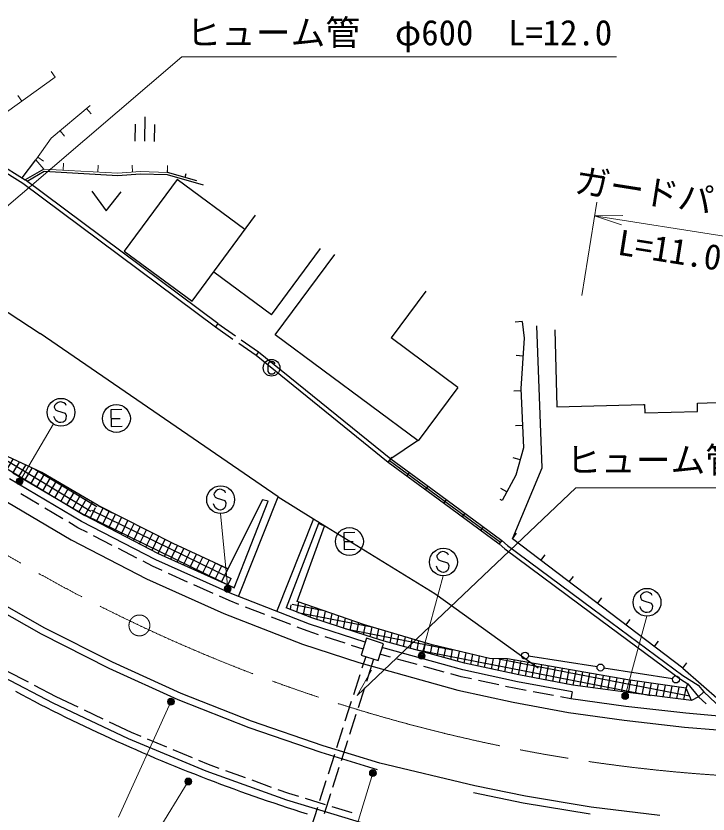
# Model space of a CAD drawing. Units: millimetres, scale not verified. Extents: x 40000 to 680000, y 20000 to 380000.
# Drawn here: x 172752 to 222508, y 248542 to 305919 of the extents above; entities that cross this region are included whole.
import ezdxf
from ezdxf.enums import TextEntityAlignment as Align

# ---------------------------------------------------------------- set-up
doc = ezdxf.new("R2010")
doc.units = ezdxf.units.MM
doc.header["$LTSCALE"] = 1000
doc.header["$PDMODE"] = 32
doc.header["$PDSIZE"] = 500
doc.linetypes.add('CHAIN', pattern=[18.5, 12, -1.5, 3.5, -1.5])
for name, color, linetype, lineweight in [('M-BGD', 7, 'Continuous', 25), ('M-BMK', 2, 'CHAIN', 13), ('M-STR-HTXT', 7, 'Continuous', 13), ('M-STR-STRC', 7, 'Continuous', 25)]:
    doc.layers.add(name, color=color, linetype=linetype, lineweight=lineweight)
doc.styles.add('ＭＳ ゴシック', font='')
doc.styles.get('ＭＳ ゴシック').set_extended_font_data('MS Gothic')

# ---------------------------------------------------------------- blocks, each defined once
blk = doc.blocks.new('open_arrow')
at = {"color": 0, "linetype": 'Continuous', "lineweight": -2}
blk.add_lwpolyline([(7.5, 1.25), (0, 0), (7.5, -1.25)], dxfattribs=at)

msp = doc.modelspace()

# ---------------------------------------------------------------- hatches: boundary and pattern name
at = {"layer": 'M-BGD'}
h = msp.add_hatch(dxfattribs=at)
h.set_pattern_fill('USER', color=256, style=0, pattern_type=2)
h.set_pattern_definition([(58.9652, (177692, 270003), (-428.427, 257.779), []), (148.9652, (177692, 270003), (-257.779, -428.427), [])])
h.paths.add_polyline_path([(178657, 270724), (174610, 273094), (169517, 275472), (165158, 278579), (161516, 281442), (161126, 281267), (162756, 279927), (167569, 276358), (172539, 273045), (177692, 270003)])
h = msp.add_hatch(dxfattribs=at)
h.set_pattern_fill('USER', color=256, style=0, pattern_type=2)
h.set_pattern_definition([(333.965, (188451, 264810), (219.458, 449.264), []), (243.965, (188451, 264810), (449.264, -219.458), [])])
h.paths.add_polyline_path([(187987, 266179), (184344, 267855), (178657, 270724), (177692, 270003), (183008, 267260), (188451, 264810)])
h = msp.add_hatch(dxfattribs=at)
h.set_pattern_fill('USER', color=256, style=0, pattern_type=2)
h.set_pattern_definition([(348.9652, (220924, 257594), (95.7025, 490.7556), []), (258.9652, (220924, 257594), (490.7556, -95.7025), [])])
h.paths.add_polyline_path([(220924, 257594), (216745, 258202), (208098, 259705), (206787, 259715), (202672, 260715), (197643, 262218), (192962, 263822), (192168, 263366), (194021, 262646), (198011, 261356), (199219, 260981), (205002, 259385), (208898, 258542), (212797, 257814), (216731, 257275), (221313, 256712)])

# ---------------------------------------------------------------- linework, layer by layer
for p, q in [((182015, 296913), (182047, 298662)), ((181315, 296925), (181337, 298150)), ((182715, 296900), (182737, 298125)), ((168667, 296721), (173255, 293898)), ((168821, 296978), (173423, 294147)), ((173199, 294284), (174186, 295584)), ((174747, 294916), (173423, 294147)), ((173553, 294049), (174783, 294764)), ((174783, 294764), (180076, 294460)), ((180076, 294460), (181689, 294575)), ((181689, 294575), (183612, 294519)), ((183612, 294519), (186200, 293783)), ((183635, 294669), (183640, 294819)), ((185752, 294067), (183635, 294669)), ((184960, 294568), (184899, 294309)), ((173255, 293898), (187098, 283561)), ((187274, 283805), (173423, 294147)), ((184342, 294167), (180541, 289018)), ((189212, 290572), (184342, 294167)), ((178214, 293324), (179238, 291905)), ((179238, 291905), (180314, 293286)), ((159865, 292605), (174494, 283091)), ((185411, 285423), (189973, 291603)), ((191133, 284430), (194651, 289196)), ((180541, 289018), (185411, 285423)), ((191383, 282991), (195677, 288779)), ((191133, 284430), (186985, 287500)), ((202208, 286129), (199721, 282776)), ((187274, 283805), (187098, 283561)), ((187098, 283561), (188354, 282687)), ((187274, 283805), (188532, 282928)), ((209150, 283952), (208653, 283893)), ((210571, 273432), (210201, 283642)), ((191592, 271340), (174494, 283091)), ((201658, 275368), (191383, 282991)), ((211497, 283365), (211649, 277816)), ((188764, 282401), (190020, 281526)), ((188942, 282642), (190200, 281766)), ((204515, 279219), (199721, 282776)), ((190200, 281766), (190020, 281526)), ((190200, 281766), (199699, 274083)), ((190020, 281526), (199515, 273845)), ((209202, 281464), (208704, 281498)), ((190926, 280983), (190856, 280886)), ((190856, 280886), (190867, 280358)), ((191021, 281057), (190926, 280983)), ((191237, 281062), (191021, 281057)), ((191334, 280991), (191237, 281062)), ((191383, 280920), (191334, 280991)), ((190867, 280358), (190940, 280263)), ((190940, 280263), (191038, 280193)), ((191038, 280193), (191254, 280198)), ((191254, 280198), (191349, 280248)), ((191349, 280248), (191395, 280321)), ((204515, 279219), (201658, 275368)), ((209049, 278969), (208550, 278947)), ((211649, 277816), (217869, 277986)), ((217869, 277986), (217946, 277988)), ((217946, 277988), (217963, 277388)), ((221745, 278092), (225544, 278196)), ((221761, 277492), (221745, 278092)), ((180364, 277629), (179564, 277613)), ((179564, 277613), (179588, 276413)), ((217963, 277388), (221761, 277492)), ((179577, 276973), (180256, 276986)), ((179588, 276413), (180388, 276429)), ((209162, 276472), (208662, 276449)), ((174610, 273094), (169517, 275472)), ((201615, 275372), (199699, 274083)), ((199515, 273845), (203114, 271195)), ((199521, 273841), (199699, 274083)), ((199610, 273962), (207585, 268084)), ((199699, 274083), (199793, 274199)), ((199699, 274083), (203292, 271436)), ((208990, 274007), (208509, 274141)), ((208445, 268334), (210571, 273432)), ((177460, 269583), (172283, 272639)), ((177692, 270003), (172539, 273045)), ((178657, 270724), (174610, 273094)), ((201028, 273103), (200850, 272862)), ((202357, 272123), (202179, 271882)), ((174392, 270790), (173100, 271552)), ((203292, 271436), (207683, 268198)), ((208042, 271710), (207602, 271947)), ((190483, 271134), (187987, 266179)), ((188451, 264810), (190877, 271035)), ((188751, 264171), (191592, 271340)), ((190877, 271035), (190483, 271134)), ((191592, 271340), (194152, 269758)), ((203114, 271195), (207496, 267963)), ((203686, 271144), (203508, 270902)), ((207699, 271073), (207567, 271144)), ((176115, 269773), (174823, 270536)), ((184043, 267993), (178657, 270724)), ((183008, 267260), (177692, 270003)), ((194152, 269758), (191492, 263081)), ((194152, 269758), (202855, 264409)), ((205016, 270164), (204838, 269923)), ((177208, 269128), (176545, 269519)), ((177891, 268775), (177208, 269128)), ((182799, 266828), (177460, 269583)), ((194500, 269427), (192168, 263366)), ((192962, 263822), (194935, 269232)), ((194935, 269232), (194500, 269427)), ((206345, 269184), (206167, 268943)), ((179669, 267858), (178336, 268546)), ((197113, 268783), (196313, 268767)), ((196313, 268767), (196337, 267567)), ((208445, 268334), (208748, 268732)), ((208445, 268334), (208748, 268732)), ((187987, 266179), (184043, 267993)), ((196326, 268127), (197006, 268141)), ((207683, 268198), (207496, 267963)), ((207496, 267963), (207906, 267612)), ((207683, 268198), (208093, 267847)), ((220685, 259020), (208445, 268334)), ((181446, 266941), (180113, 267629)), ((196337, 267567), (197137, 267583)), ((207906, 267612), (214155, 262971)), ((208093, 267847), (214233, 263287)), ((188276, 264363), (182799, 266828)), ((188451, 264810), (183008, 267260)), ((210485, 266782), (210788, 267179)), ((182573, 266359), (181890, 266712)), ((183272, 266045), (182573, 266359)), ((185096, 265224), (183728, 265839)), ((212525, 265229), (212828, 265627)), ((186920, 264403), (185552, 265019)), ((174582, 261475), (169821, 264170)), ((188075, 263883), (187376, 264198)), ((193861, 262193), (188276, 264363)), ((202855, 264409), (210304, 259053)), ((214565, 263677), (214868, 264075)), ((188783, 263608), (188075, 263883)), ((190647, 262883), (189249, 263427)), ((194021, 262646), (192168, 263366)), ((197820, 262157), (192962, 263822)), ((214155, 262971), (220524, 258242)), ((214233, 263287), (220691, 258491)), ((192512, 262159), (191113, 262702)), ((198011, 261356), (194021, 262646)), ((216605, 262125), (216908, 262523)), ((193686, 261703), (192978, 261978)), ((194505, 261438), (193686, 261703)), ((197863, 260899), (193861, 262193)), ((202672, 260715), (197820, 262157)), ((179465, 259004), (174582, 261475)), ((196408, 260823), (194981, 261284)), ((197952, 261181), (197567, 259974)), ((199182, 260788), (197952, 261181)), ((199219, 260981), (198011, 261356)), ((197703, 260404), (196884, 260669)), ((198797, 259581), (199182, 260788)), ((204882, 258899), (199056, 260508)), ((205002, 259385), (199219, 260981)), ((206787, 259715), (202672, 260715)), ((218645, 260572), (218948, 260970)), ((197567, 259974), (198797, 259581)), ((199674, 259819), (198922, 260026)), ((197896, 259869), (197624, 259021)), ((198467, 259686), (197954, 258081)), ((201601, 259286), (200156, 259686)), ((208898, 258542), (205002, 259385)), ((208098, 259705), (206787, 259715)), ((216745, 258202), (208098, 259705)), ((220685, 259020), (220988, 259418)), ((173650, 258012), (172104, 258821)), ((184425, 256757), (179465, 259004)), ((203529, 258754), (202083, 259153)), ((208800, 258051), (204882, 258899)), ((220685, 259020), (223321, 256741)), ((175416, 256523), (171863, 258383)), ((197472, 258544), (197015, 257116)), ((204762, 258414), (204011, 258621)), ((205510, 258252), (204762, 258414)), ((212797, 257814), (208898, 258542)), ((220924, 257594), (216745, 258202)), ((220524, 258242), (221065, 257907)), ((220691, 258491), (221809, 257814)), ((175640, 256970), (174093, 257780)), ((207465, 257829), (205999, 258146)), ((208701, 257561), (207953, 257723)), ((212729, 257319), (208800, 258051)), ((216731, 257275), (212797, 257814)), ((220924, 257594), (221065, 257907)), ((221053, 257914), (221823, 256979)), ((221809, 257814), (222205, 257334)), ((173180, 257103), (172733, 257341)), ((173629, 256868), (173180, 257103)), ((197802, 257605), (197345, 256176)), ((209440, 257423), (208701, 257561)), ((211406, 257057), (209932, 257332)), ((212729, 257319), (212637, 256827)), ((221313, 256712), (216731, 257275)), ((221313, 256712), (220924, 257594)), ((222205, 257334), (221823, 256979)), ((222205, 257334), (223500, 256099)), ((174078, 256634), (173629, 256868)), ((174528, 256402), (174078, 256634)), ((180850, 253944), (175416, 256523)), ((177217, 256222), (175640, 256970)), ((189515, 254745), (184425, 256757)), ((196863, 256639), (196406, 255211)), ((212637, 256827), (211898, 256965)), ((216595, 256284), (212637, 256827)), ((221823, 256979), (221313, 256712)), ((221823, 256979), (222371, 256457)), ((174980, 256172), (174528, 256402)), ((175432, 255943), (174980, 256172)), ((175885, 255717), (175432, 255943)), ((179024, 255364), (177669, 256007)), ((220903, 255787), (216595, 256284)), ((176339, 255493), (175885, 255717)), ((176794, 255270), (176339, 255493)), ((197192, 255700), (196736, 254271)), ((223281, 255589), (220903, 255787)), ((177249, 255049), (176794, 255270)), ((177706, 254830), (177249, 255049)), ((178164, 254613), (177706, 254830)), ((181053, 254401), (179476, 255150)), ((178622, 254398), (178164, 254613)), ((179082, 254185), (178622, 254398)), ((179542, 253974), (179082, 254185)), ((181749, 254113), (181053, 254401)), ((194696, 252969), (189515, 254745)), ((196254, 254734), (195797, 253306)), ((180003, 253764), (179542, 253974)), ((180465, 253557), (180003, 253764)), ((186421, 251635), (180850, 253944)), ((183596, 253347), (182211, 253922)), ((196583, 253795), (196126, 252366)), ((180928, 253351), (180465, 253557)), ((181392, 253147), (180928, 253351)), ((181856, 252945), (181392, 253147)), ((185444, 252581), (184058, 253156)), ((182321, 252745), (181856, 252945)), ((182788, 252547), (182321, 252745)), ((183255, 252351), (182788, 252547)), ((198754, 251725), (194696, 252969)), ((195645, 252829), (195188, 251401)), ((183722, 252157), (183255, 252351)), ((184191, 251965), (183722, 252157)), ((184660, 251774), (184191, 251965)), ((186601, 252102), (185906, 252390)), ((187372, 251823), (186601, 252102)), ((195974, 251890), (195517, 250461)), ((185130, 251586), (184660, 251774)), ((185601, 251400), (185130, 251586)), ((186073, 251215), (185601, 251400)), ((192217, 249538), (186421, 251635)), ((189253, 251142), (187842, 251653)), ((186545, 251032), (186073, 251215)), ((187018, 250852), (186545, 251032)), ((187492, 250673), (187018, 250852)), ((191134, 250462), (189723, 250972)), ((195035, 250924), (194579, 249496)), ((187967, 250496), (187492, 250673)), ((188442, 250322), (187967, 250496)), ((188918, 250149), (188442, 250322)), ((192374, 250013), (191604, 250292)), ((189395, 249978), (188918, 250149)), ((189873, 249809), (189395, 249978)), ((190351, 249642), (189873, 249809)), ((190830, 249477), (190351, 249642)), ((193097, 249794), (192374, 250013)), ((195011, 249213), (193575, 249648)), ((195365, 249985), (194908, 248556)), ((209218, 249323), (205649, 250072)), ((191309, 249314), (190830, 249477)), ((191789, 249153), (191309, 249314)), ((192270, 248994), (191789, 249153)), ((197990, 247787), (192217, 249538)), ((194426, 249019), (193969, 247591)), ((196925, 248633), (195489, 249068)), ((214027, 248543), (209218, 249323)), ((192752, 248837), (192270, 248994)), ((193234, 248681), (192752, 248837)), ((193716, 248528), (193234, 248681))]:
    msp.add_line(p, q, dxfattribs=at)
msp.add_lwpolyline([(209150, 283952), (209292, 282754), (209042, 279144), (209234, 274877), (208680, 272896), (207699, 271073)], dxfattribs=at)
for centre, radius in [((191125, 280627), 600), ((179976, 276981), 1000), ((196726, 268135), 1000)]:
    msp.add_circle(centre, radius, dxfattribs=at)
at = {"layer": 'M-BMK'}
msp.add_circle((181627, 262102), 750, dxfattribs=at)
msp.add_arc((230744, 366085), 115000, 224.72303, 274.635, dxfattribs=at)
at = {"layer": 'M-STR-HTXT'}
for p, q in [((175575, 301514), (175285, 301921)), ((175575, 301514), (170762, 298079)), ((173169, 299797), (172878, 300204)), ((177835, 299270), (178156, 298887)), ((175919, 297664), (176241, 297280)), ((174317, 295768), (174724, 295477)), ((176147, 294836), (176175, 295335)), ((178643, 294693), (178671, 295192)), ((181137, 294686), (181102, 295185)), ((183635, 294669), (183650, 295169)), ((213444, 285828), (214505, 292541)), ((214349, 291553), (225198, 289839)), ((173022, 272469), (175451, 276584)), ((187978, 264736), (187447, 270144)), ((201913, 259924), (203468, 265661)), ((216551, 257029), (218105, 262766)), ((197288, 257061), (198324, 258874)), ((183896, 256621), (180134, 248315)), ((198411, 251486), (195718, 242695)), ((185136, 250882), (181013, 244162))]:
    msp.add_line(p, q, dxfattribs=at)
for points in [[(156921, 279245), (184680, 302973), (215930, 302973)], [(183635, 294669), (181686, 294725), (180075, 294610), (174747, 294916), (174186, 295584), (175295, 297141), (178099, 299491)], [(197288, 257061), (213000, 272000), (232000, 272000)]]:
    msp.add_lwpolyline(points, dxfattribs=at)
for centre, radius in [((173022, 272469), 250), ((173022, 272469), 200), ((173022, 272469), 150), ((173022, 272469), 100), ((173022, 272469), 50), ((173022, 272469), 20), ((187978, 264736), 250), ((187978, 264736), 200), ((187978, 264736), 150), ((187978, 264736), 100), ((187978, 264736), 50), ((187978, 264736), 20), ((201913, 259924), 250), ((201913, 259924), 200), ((201913, 259924), 150), ((201913, 259924), 100), ((201913, 259924), 50), ((201913, 259924), 20), ((216551, 257029), 250), ((216551, 257029), 200), ((216551, 257029), 150), ((216551, 257029), 100), ((216551, 257029), 50), ((216551, 257029), 20), ((183896, 256621), 250), ((183896, 256621), 200), ((183896, 256621), 150), ((183896, 256621), 100), ((183896, 256621), 50), ((183896, 256621), 20), ((198411, 251486), 250), ((198411, 251486), 200), ((198411, 251486), 150), ((198411, 251486), 100), ((198411, 251486), 50), ((198411, 251486), 20), ((185136, 250882), 250), ((185136, 250882), 200), ((185136, 250882), 150), ((185136, 250882), 100), ((185136, 250882), 50), ((185136, 250882), 20)]:
    msp.add_circle(centre, radius, dxfattribs=at)
for p in [(173022, 272469), (187978, 264736), (201913, 259924), (216551, 257029), (183896, 256621), (198411, 251486), (185136, 250882)]:
    msp.add_point(p, dxfattribs=at)
at = {"layer": 'M-STR-STRC'}
for p, q in [((175522, 277904), (175508, 277790)), ((175508, 277790), (175598, 277610)), ((175648, 278045), (175522, 277904)), ((175777, 278141), (175648, 278045)), ((175942, 278178), (175777, 278141)), ((176058, 278164), (175942, 278178)), ((176204, 278095), (176058, 278164)), ((176315, 278022), (176204, 278095)), ((176352, 277912), (176315, 278022)), ((175598, 277610), (175750, 277539)), ((175750, 277539), (176286, 277362)), ((176286, 277362), (176370, 277191)), ((176370, 277191), (176345, 276963)), ((175527, 277016), (175486, 277125)), ((175615, 276840), (175527, 277016)), ((175720, 276768), (175615, 276840)), ((175867, 276696), (175720, 276768)), ((175988, 276682), (175867, 276696)), ((176155, 276714), (175988, 276682)), ((176278, 276813), (176155, 276714)), ((176345, 276963), (176278, 276813)), ((186997, 271621), (186984, 271507)), ((186984, 271507), (187073, 271326)), ((187123, 271762), (186997, 271621)), ((187252, 271858), (187123, 271762)), ((187417, 271895), (187252, 271858)), ((187533, 271881), (187417, 271895)), ((187679, 271811), (187533, 271881)), ((187790, 271739), (187679, 271811)), ((187827, 271628), (187790, 271739)), ((171475, 271351), (176724, 268252)), ((187002, 270732), (186961, 270841)), ((187073, 271326), (187225, 271256)), ((187225, 271256), (187762, 271079)), ((187762, 271079), (187845, 270908)), ((187845, 270908), (187820, 270680)), ((187090, 270556), (187002, 270732)), ((187195, 270485), (187090, 270556)), ((187342, 270413), (187195, 270485)), ((187463, 270399), (187342, 270413)), ((187630, 270431), (187463, 270399)), ((187753, 270530), (187630, 270431)), ((187820, 270680), (187753, 270530)), ((176724, 268252), (182138, 265458)), ((203439, 267411), (203273, 267375)), ((203555, 267398), (203439, 267411)), ((203701, 267328), (203555, 267398)), ((203019, 267138), (203005, 267024)), ((203005, 267024), (203095, 266843)), ((203144, 267279), (203019, 267138)), ((203095, 266843), (203247, 266773)), ((203273, 267375), (203144, 267279)), ((203812, 267256), (203701, 267328)), ((203849, 267145), (203812, 267256)), ((203024, 266249), (202982, 266358)), ((203112, 266073), (203024, 266249)), ((203247, 266773), (203783, 266596)), ((203783, 266596), (203867, 266425)), ((203867, 266425), (203842, 266197)), ((203216, 266002), (203112, 266073)), ((203364, 265930), (203216, 266002)), ((203485, 265916), (203364, 265930)), ((203652, 265948), (203485, 265916)), ((203774, 266046), (203652, 265948)), ((203842, 266197), (203774, 266046)), ((182138, 265458), (187688, 262960)), ((174818, 261916), (170078, 264599)), ((218076, 264516), (217911, 264480)), ((218192, 264503), (218076, 264516)), ((217656, 264243), (217642, 264129)), ((217642, 264129), (217732, 263948)), ((217781, 264384), (217656, 264243)), ((217732, 263948), (217884, 263878)), ((217911, 264480), (217781, 264384)), ((218338, 264433), (218192, 264503)), ((218449, 264361), (218338, 264433)), ((218486, 264250), (218449, 264361)), ((217661, 263354), (217620, 263463)), ((217884, 263878), (218420, 263701)), ((218420, 263701), (218504, 263530)), ((218504, 263530), (218479, 263302)), ((187688, 262960), (193351, 260760)), ((217749, 263178), (217661, 263354)), ((217853, 263107), (217749, 263178)), ((218001, 263035), (217853, 263107)), ((218122, 263021), (218001, 263035)), ((218289, 263053), (218122, 263021)), ((218411, 263151), (218289, 263053)), ((218479, 263302), (218411, 263151)), ((179681, 259455), (174818, 261916)), ((193351, 260760), (197413, 259447)), ((184620, 257218), (179681, 259455)), ((197413, 259447), (204521, 257443)), ((214530, 259114), (209599, 259893)), ((219954, 258256), (215023, 259036)), ((189688, 255215), (184620, 257218)), ((204521, 257443), (208503, 256581)), ((208503, 256581), (212478, 255840)), ((212478, 255840), (216480, 255291)), ((194850, 253444), (189688, 255215)), ((216480, 255291), (220821, 254790)), ((220821, 254790), (223198, 254592)), ((198901, 252203), (194850, 253444)), ((205741, 250573), (198901, 252203)), ((209373, 249839), (205741, 250573)), ((214108, 249047), (209373, 249839)), ((219045, 248441), (214108, 249047))]:
    msp.add_line(p, q, dxfattribs=at)
for centre, radius in [((175990, 277427), 1000), ((187465, 271144), 1000), ((203486, 266661), 1000), ((218123, 263766), 1000), ((209352, 259932), 250), ((214777, 259075), 250), ((220201, 258217), 250)]:
    msp.add_circle(centre, radius, dxfattribs=at)

# ---------------------------------------------------------------- block references
at = {"layer": 'M-STR-HTXT', "xscale": 267, "yscale": 267, "rotation": 351}
msp.add_blockref('open_arrow', (214349, 291553), dxfattribs=at)

# ---------------------------------------------------------------- texts
at = {"layer": 'M-STR-HTXT', "style": 'ＭＳ ゴシック'}
for s, p in [('ヒューム管\u3000φ600\u3000L=12.0', (200305, 304723)), ('ヒューム管 φ600', (222000, 274000))]:
    msp.add_text(s, height=1833, dxfattribs=at).set_placement(p, align=Align.MIDDLE_CENTER)
msp.add_text('ガードパイプ', height=1833, rotation=351.02, dxfattribs=at).set_placement((220390, 292986), align=Align.MIDDLE_CENTER)
msp.add_text('L=11.0', height=1833, rotation=351.02, dxfattribs=at).set_placement((219536, 287642), align=Align.BOTTOM_CENTER)

doc.saveas('drawing.dxf')
